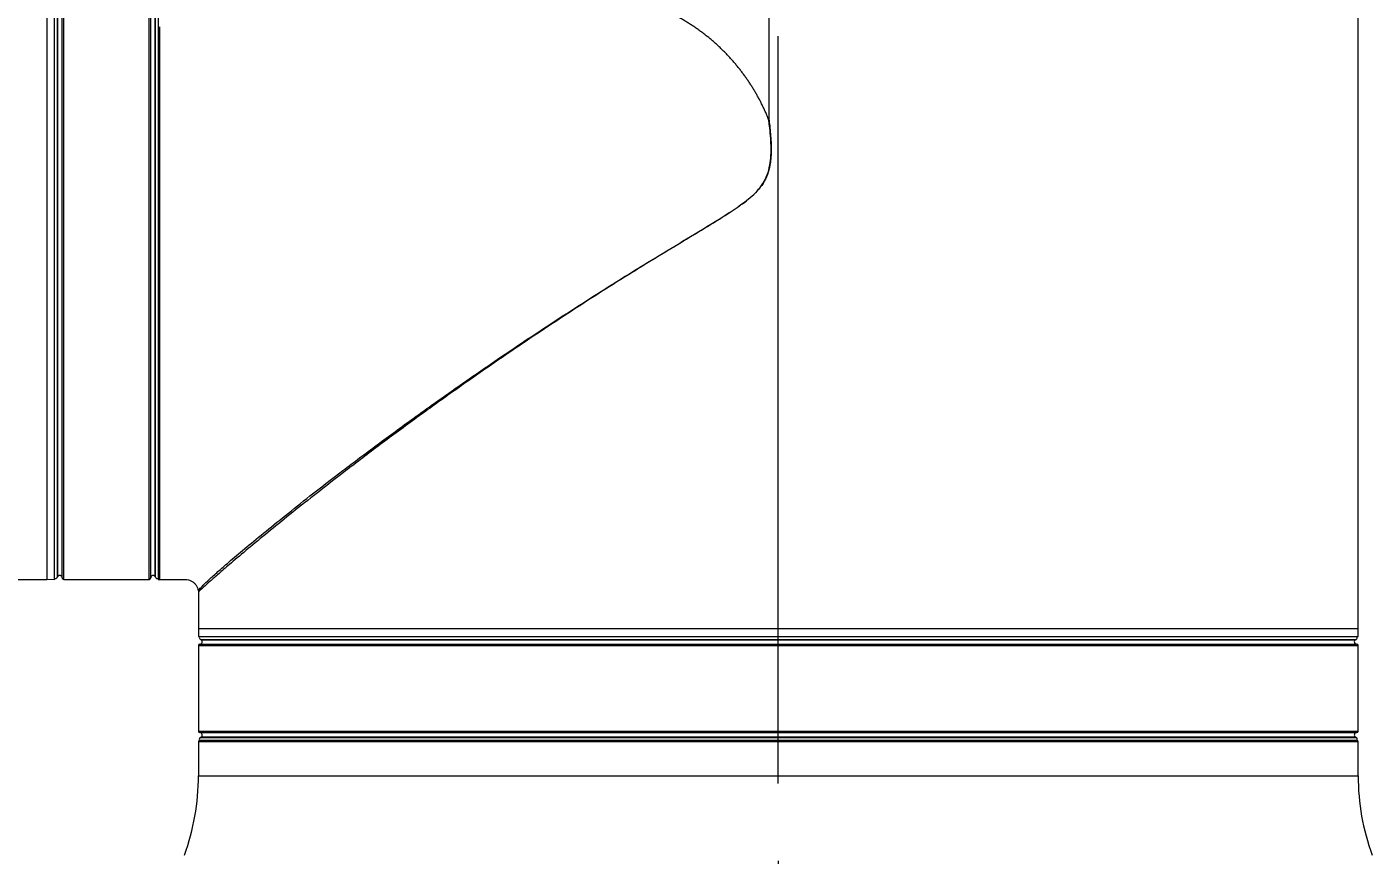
# Model space of a CAD drawing. Header units: millimetres. Extents: x 24 to 205, y 5 to 275.
# Drawn here: x 118.11 to 135.51, y 107.54 to 118.25 of the extents above; entities that cross this region are included whole.
import ezdxf

# ---------------------------------------------------------------- set-up
doc = ezdxf.new("R2010")
doc.units = ezdxf.units.MM
doc.linetypes.add('CENTERX2', pattern=[20.32, 12.7, -2.54, 2.54, -2.54])
doc.styles.add('SLDTEXTSTYLE0', font='TXT', dxfattribs={"width": 0.75})
doc.dimstyles.new('SLDDIMSTYLE0', dxfattribs={"dimtxt": 3.5, "dimasz": 3.302, "dimexe": 0, "dimexo": 0.0625, "dimgap": 0.875, "dimtad": 1, "dimdec": 0, "dimlfac": 10, "dimrnd": 1e-09, "dimzin": 12, "dimdsep": 46, "dimtxsty": 'SLDTEXTSTYLE0', "dimsah": 1, "dimcen": 0.09, "dimadec": 0, "dimazin": 3, "dimtfac": 1, "dimtdec": 0, "dimtmove": 0, "dimatfit": 0, "dimfxl": 1, "dimfrac": 2, "dimtolj": 1, "dimtzin": 12, "dimarcsym": 0})
doc.dimstyles.new('SLDDIMSTYLE4', dxfattribs={"dimtxt": 3.5, "dimasz": 3.302, "dimexe": 0, "dimexo": 0.0625, "dimgap": 0.875, "dimtad": 1, "dimlfac": 10, "dimrnd": 1e-09, "dimzin": 12, "dimdsep": 46, "dimtxsty": 'SLDTEXTSTYLE0', "dimsah": 1, "dimcen": 0.09, "dimadec": 0, "dimazin": 3, "dimtfac": 1, "dimtmove": 0, "dimatfit": 0, "dimfxl": 1, "dimfrac": 2, "dimtolj": 1, "dimtzin": 12, "dimarcsym": 0})

# ---------------------------------------------------------------- blocks, each defined once
blk = doc.blocks.new('_D_4')
at = {"color": 7, "linetype": 'Continuous', "lineweight": 0}
for p, q in [((94.255, 118.603), (94.255, 124.953)), ((118.833, 118.603), (93.255, 118.603)), ((94.255, 118.603), (94.255, 100.553)), ((117.333, 100.553), (93.255, 100.553)), ((94.255, 100.553), (94.255, 94.203))]:
    blk.add_line(p, q, dxfattribs=at)
for points in [[(94.255, 118.603), (94.763, 121.905), (93.747, 121.905)], [(94.255, 100.553), (93.747, 97.251), (94.763, 97.251)]]:
    blk.add_solid(points, dxfattribs=at)
at = {"color": 7, "linetype": 'Continuous', "lineweight": 0, "insert": (89.744, 106.527), "char_height": 3.5, "attachment_point": 1, "rotation": 90, "style": 'SLDTEXTSTYLE0'}
blk.add_mtext('181', dxfattribs=at)
blk = doc.blocks.new('_D_7')
at = {"color": 7, "linetype": 'Continuous', "lineweight": 0}
for p, q in [((110.233, 119.461), (110.233, 83.527)), ((127.833, 107.463), (127.833, 83.527)), ((110.233, 84.527), (103.883, 84.527)), ((110.233, 84.527), (127.833, 84.527)), ((127.833, 84.527), (134.183, 84.527))]:
    blk.add_line(p, q, dxfattribs=at)
for points in [[(110.233, 84.527), (106.931, 85.035), (106.931, 84.019)], [(127.833, 84.527), (131.135, 84.019), (131.135, 85.035)]]:
    blk.add_solid(points, dxfattribs=at)
at = {"color": 7, "linetype": 'Continuous', "lineweight": 0, "insert": (115.367, 89.039), "char_height": 3.5, "attachment_point": 1, "style": 'SLDTEXTSTYLE0'}
blk.add_mtext('176', dxfattribs=at)

msp = doc.modelspace()

# ---------------------------------------------------------------- linework, layer by layer
at = {"color": 7, "linetype": 'Continuous', "lineweight": 15}
for p, q in [((118.373, 126.1029), (118.373, 111.1029)), ((118.57, 111.1229), (118.57, 126.0829)), ((119.7161, 111.1229), (119.7161, 126.0829)), ((119.813, 126.1029), (119.813, 111.1029)), ((135.333, 110.4629), (135.333, 121.3172)), ((127.7105, 120.1486), (127.7105, 117.0572)), ((118.473, 111.1029), (118.473, 118.6029)), ((119.833, 114.7356), (119.833, 114.736)), ((119.833, 113.554), (119.833, 113.5552)), ((107.5187, 111.1029), (118.373, 111.1029)), ((118.373, 111.1037), (118.473, 111.1029)), ((118.509, 111.1292), (118.514, 111.1379)), ((118.59, 111.1029), (119.6961, 111.1029)), ((119.772, 111.1379), (119.777, 111.1292)), ((119.813, 111.1029), (119.8336, 111.1029)), ((120.333, 110.9403), (120.333, 110.4629)), ((120.3339, 110.4629), (120.333, 110.3629)), ((135.333, 110.4629), (120.333, 110.4629)), ((120.333, 110.3629), (121.66, 110.3629)), ((120.3594, 110.3269), (120.368, 110.3219)), ((121.66, 110.3629), (135.333, 110.3629)), ((135.298, 110.3219), (135.3067, 110.3269)), ((135.333, 110.3629), (135.3321, 110.4629)), ((120.333, 110.2459), (120.333, 109.1398)), ((120.353, 110.2659), (135.313, 110.2659)), ((135.333, 109.1398), (135.333, 110.2459)), ((120.353, 109.1198), (135.313, 109.1198)), ((120.333, 109.0029), (120.333, 108.5614)), ((120.353, 109.0229), (135.313, 109.0229)), ((120.368, 109.0638), (120.3594, 109.0588)), ((135.3067, 109.0588), (135.298, 109.0638)), ((135.333, 108.5614), (135.333, 109.0029))]:
    msp.add_line(p, q, dxfattribs=at)
at = {"color": 8, "linetype": 'Continuous', "lineweight": 15}
for p, q in [((118.509, 111.1292), (118.509, 126.0765)), ((118.514, 111.1379), (118.514, 126.0679)), ((118.59, 111.1029), (118.59, 126.1029)), ((119.6961, 111.1029), (119.6961, 126.1029)), ((119.772, 111.1379), (119.772, 126.0679)), ((119.777, 111.1292), (119.777, 126.0765)), ((120.3594, 110.3269), (135.3067, 110.3269)), ((120.368, 110.3219), (135.298, 110.3219)), ((120.333, 110.2459), (135.333, 110.2459)), ((120.333, 109.1398), (135.333, 109.1398)), ((135.333, 109.0029), (120.333, 109.0029)), ((120.3594, 109.0588), (135.3067, 109.0588)), ((120.368, 109.0638), (135.298, 109.0638)), ((120.333, 108.5614), (135.333, 108.5614))]:
    msp.add_line(p, q, dxfattribs=at)
at = {"color": 7, "linetype": 'CENTERX2', "lineweight": 0, "ltscale": 2}
msp.add_line((127.833, 108.4629), (127.833, 118.1287), dxfattribs=at)
at = {"color": 7, "linetype": 'Continuous', "lineweight": 15}
for centre, radius, start, end in [((118.483, 111.1442), 0.03, 250.52878, 330), ((118.54, 111.1229), 0.03, 0, 150), ((118.59, 111.1229), 0.02, 180, 270), ((119.6961, 111.1229), 0.02, 270, 0), ((119.7461, 111.1229), 0.03, 30, 180), ((119.803, 111.1442), 0.03, 210, 289.47122), ((120.3744, 110.3529), 0.03, 160.52878, 240), ((120.353, 110.2959), 0.03, 270, 60), ((135.313, 110.2959), 0.03, 120, 270), ((135.2917, 110.3529), 0.03, 300, 19.47122), ((120.353, 110.2459), 0.02, 90, 180), ((135.313, 110.2459), 0.02, 0, 90), ((120.353, 109.1398), 0.02, 180, 270), ((120.353, 109.0898), 0.03, 300, 90), ((135.313, 109.0898), 0.03, 90, 240), ((135.313, 109.1398), 0.02, 270, 0), ((120.353, 109.0029), 0.02, 109.06385, 180), ((120.3744, 109.0329), 0.03, 120, 201.70922), ((135.2917, 109.0329), 0.03, 338.29078, 60), ((135.313, 109.0029), 0.02, 0, 70.93615), ((117.333, 108.5614), 3, 340.01689, 0), ((138.333, 108.5614), 3, 180, 199.98311)]:
    msp.add_arc(centre, radius, start, end, dxfattribs=at)
for points, knots in [([(127.7086, 117.0529), (127.7024, 117.0679), (127.6901, 117.0981), (127.6705, 117.1429), (127.6501, 117.1875), (127.6288, 117.2319), (127.6067, 117.2759), (127.5838, 117.3196), (127.56, 117.363), (127.5353, 117.406), (127.5098, 117.4487), (127.4834, 117.491), (127.4562, 117.5329), (127.428, 117.5744), (127.399, 117.6154), (127.3691, 117.656), (127.3383, 117.6962), (127.3066, 117.7358), (127.2741, 117.775), (127.2407, 117.8136), (127.2065, 117.8517), (127.1714, 117.8893), (127.1354, 117.9262), (127.0986, 117.9626), (127.061, 117.9984), (127.0225, 118.0335), (126.9832, 118.068), (126.943, 118.1018), (126.902, 118.1349), (126.8602, 118.1673), (126.8176, 118.1989), (126.7742, 118.2298), (126.73, 118.26), (126.6849, 118.2893), (126.6391, 118.3178), (126.5925, 118.3455), (126.5451, 118.3723), (126.497, 118.3982), (126.4481, 118.4232), (126.3984, 118.4472), (126.348, 118.4703), (126.2968, 118.4924), (126.2449, 118.5136), (126.1923, 118.5336), (126.139, 118.5527), (126.085, 118.5706), (126.0303, 118.5875), (125.9934, 118.5977), (125.9749, 118.6029)], [0, 0, 0, 0, 0.0202659, 0.0405721, 0.0609197, 0.0813101, 0.1017445, 0.122224, 0.1427498, 0.1633235, 0.1839501, 0.2046323, 0.2253716, 0.2461694, 0.2670273, 0.2879467, 0.308929, 0.3299758, 0.3510884, 0.3722683, 0.3935171, 0.4148361, 0.4362269, 0.4576911, 0.47923, 0.5008455, 0.5225391, 0.5443125, 0.5661674, 0.5881058, 0.6101295, 0.6322405, 0.6544409, 0.6767329, 0.6991188, 0.7216011, 0.7441822, 0.7668649, 0.7896521, 0.8125467, 0.8355521, 0.8586715, 0.8819086, 0.9052672, 0.9287512, 0.952365, 0.976113, 1, 1, 1, 1]), ([(127.7086, 117.0529), (127.7087, 117.0526), (127.7088, 117.0524), (127.7089, 117.0522), (127.7089, 117.0521), (127.709, 117.052), (127.7091, 117.0518), (127.7091, 117.0517), (127.7092, 117.0517), (127.7092, 117.0516), (127.7093, 117.0515), (127.7094, 117.0514), (127.7094, 117.0513), (127.7095, 117.0513), (127.7095, 117.0513), (127.7095, 117.0512), (127.7096, 117.0512), (127.7096, 117.0512), (127.7097, 117.0512), (127.7097, 117.0512), (127.7097, 117.0512), (127.7098, 117.0512), (127.7098, 117.0512), (127.7098, 117.0512), (127.7098, 117.0512), (127.7099, 117.0512), (127.7099, 117.0513), (127.7099, 117.0513), (127.71, 117.0513), (127.71, 117.0514), (127.71, 117.0515), (127.7102, 117.0517), (127.7102, 117.052), (127.7103, 117.0523), (127.7105, 117.0535), (127.7105, 117.0546), (127.7105, 117.0558), (127.7105, 117.0562), (127.7105, 117.0567), (127.7105, 117.0572)], [0, 0, 0, 0, 0.000006667705, 0.000006667705, 0.000006667705, 0.000011242366, 0.000011242366, 0.000011242366, 0.000014394103, 0.000014394103, 0.000014394103, 0.000017508735, 0.000017508735, 0.000017508735, 0.000018841286, 0.000018841286, 0.000018841286, 0.000020201301, 0.000020201301, 0.000020201301, 0.000020980716, 0.000020980716, 0.000020980716, 0.0000217604, 0.0000217604, 0.0000217604, 0.000022851426, 0.000022851426, 0.000022851426, 0.000024897657, 0.000024897657, 0.000024897657, 0.000033879499, 0.000033879499, 0.000033879499, 0.000069343152, 0.000069343152, 0.000069343152, 0.000083183479, 0.000083183479, 0.000083183479, 0.000083183479]), ([(119.833, 111.1029), (119.8975, 111.103), (119.9929, 111.1032), (120.1168, 111.1023), (120.1923, 111.1044), (120.245, 111.082), (120.2779, 111.0584), (120.3036, 111.0283), (120.3241, 110.9944), (120.3264, 110.9686), (120.3275, 110.9559)], [0, 0, 0, 0, 0.3383347, 0.5002519, 0.6544661, 0.7266182, 0.7967166, 0.8655629, 0.9338178, 1, 1, 1, 1]), ([(120.3329, 110.9568), (120.3335, 110.9545), (120.335, 110.9491), (120.3341, 110.9435), (120.3337, 110.9402)], [0, 0, 0, 0, 0.4129892, 1, 1, 1, 1])]:
    msp.add_open_spline(points, degree=3, knots=knots, dxfattribs=at)
for points in [[(119.833, 117.4883), (119.833, 117.7403), (119.833, 117.9943), (119.833, 118.2488)], [(119.833, 116.7943), (119.833, 117.0233), (119.833, 117.255), (119.833, 117.4883)], [(119.833, 116.0628), (119.833, 116.3027), (119.833, 116.5469), (119.833, 116.7943)], [(119.833, 115.4089), (119.833, 115.6224), (119.833, 115.8407), (119.833, 116.0628)], [(119.833, 114.736), (119.833, 114.954), (119.833, 115.1787), (119.833, 115.4089)], [(119.833, 114.1465), (119.833, 114.3365), (119.833, 114.5332), (119.833, 114.7356)], [(119.833, 114.1421), (119.833, 114.1435), (119.833, 114.145), (119.833, 114.1465)], [(119.833, 113.5552), (119.833, 113.7425), (119.833, 113.9385), (119.833, 114.1421)], [(119.833, 113.0553), (119.833, 113.2136), (119.833, 113.3801), (119.833, 113.554)], [(119.833, 113.0517), (119.833, 113.0529), (119.833, 113.0541), (119.833, 113.0553)], [(119.833, 112.587), (119.833, 112.7326), (119.833, 112.8877), (119.833, 113.0517)], [(119.833, 112.5737), (119.833, 112.5781), (119.833, 112.5825), (119.833, 112.587)], [(119.833, 112.1772), (119.833, 112.2999), (119.833, 112.4322), (119.833, 112.5737)], [(119.833, 112.1738), (119.833, 112.1749), (119.833, 112.176), (119.833, 112.1772)], [(119.833, 111.8217), (119.833, 111.9281), (119.833, 112.0456), (119.833, 112.1738)], [(119.833, 111.8117), (119.833, 111.815), (119.833, 111.8184), (119.833, 111.8217)], [(119.833, 111.3304), (119.833, 111.4474), (119.833, 111.6088), (119.833, 111.8117)], [(119.833, 111.3295), (119.833, 111.3298), (119.833, 111.3301), (119.833, 111.3304)], [(119.833, 111.1945), (119.833, 111.2296), (119.833, 111.2747), (119.833, 111.3295)], [(119.833, 111.1029), (119.833, 111.1029), (119.833, 111.1335), (119.833, 111.1945)]]:
    msp.add_open_spline(points, degree=3, dxfattribs=at)
at = {"color": 8, "linetype": 'Continuous', "lineweight": 15}
for points, knots in [([(120.3317, 110.9565), (120.3317, 110.9565), (120.3311, 110.9556), (120.3433, 110.9731), (120.3902, 111.0234), (120.4692, 111.0992), (120.5798, 111.1994), (120.7304, 111.3307), (120.9255, 111.496), (121.1708, 111.6986), (121.4537, 111.9267), (121.7934, 112.1966), (122.1882, 112.5016), (122.6399, 112.8409), (123.1003, 113.1781), (123.5698, 113.5124), (124.0436, 113.8421), (124.5397, 114.1783), (125.0863, 114.5378), (125.6828, 114.9199), (126.2172, 115.2469), (126.6436, 115.5032), (126.9548, 115.6906), (127.2343, 115.8633), (127.4378, 116.0078), (127.5613, 116.1239), (127.6383, 116.2219), (127.6946, 116.3358), (127.7367, 116.4999), (127.7441, 116.7148), (127.7276, 116.9124), (127.7123, 117.0254), (127.7086, 117.0529)], [0, 0, 0, 0, 0.00065643, 0.03630481, 0.07179121, 0.10751892, 0.14396855, 0.18064971, 0.22424866, 0.26817788, 0.31304976, 0.35820883, 0.41294613, 0.46552801, 0.5184399, 0.5654423, 0.6126488, 0.66046496, 0.70848136, 0.76483154, 0.82150956, 0.84824607, 0.87478548, 0.9013669, 0.92025125, 0.92919398, 0.93831421, 0.94732895, 0.95671637, 0.97509681, 0.99395816, 1, 1, 1, 1]), ([(127.7105, 117.0572), (127.7144, 117.0284), (127.7275, 116.9292), (127.7422, 116.758), (127.7419, 116.5867), (127.7237, 116.4466), (127.6957, 116.3371), (127.6402, 116.2237), (127.5624, 116.1242), (127.4425, 116.0111), (127.2751, 115.8906), (126.9977, 115.7139), (126.6509, 115.505), (126.2417, 115.2573), (125.8422, 115.0114), (125.4486, 114.7621), (125.018, 114.4826), (124.5543, 114.1749), (124.0624, 113.8386), (123.5859, 113.5039), (123.1131, 113.1637), (122.6505, 112.8213), (122.1993, 112.479), (121.8076, 112.1736), (121.4725, 111.9066), (121.1911, 111.6783), (120.9409, 111.4705), (120.7422, 111.3023), (120.5905, 111.1716), (120.4783, 111.0735), (120.3955, 110.9997), (120.359, 110.9658), (120.3454, 110.9526), (120.3417, 110.949), (120.3389, 110.9462), (120.337, 110.9443), (120.3356, 110.9429), (120.3347, 110.9419), (120.3336, 110.9408), (120.3328, 110.94), (120.3331, 110.9403), (120.3331, 110.9403)], [0, 0, 0, 0, 0.006328, 0.0218245, 0.0374508, 0.0435695, 0.0526033, 0.0619664, 0.0708792, 0.0800203, 0.0978445, 0.115807, 0.1519475, 0.1866544, 0.2214379, 0.2564536, 0.291547, 0.3385114, 0.3856639, 0.4334099, 0.4813656, 0.5339109, 0.5867748, 0.6414873, 0.6851722, 0.7291119, 0.7739303, 0.8190954, 0.8546302, 0.8903794, 0.9268472, 0.9635822, 0.969208, 0.9743522, 0.9789447, 0.9829464, 0.9863548, 0.9891998, 0.9915351, 0.9992688, 1, 1, 1, 1])]:
    msp.add_open_spline(points, degree=3, knots=knots, dxfattribs=at)

# ---------------------------------------------------------------- dimensions: what is measured, and where the dimension line sits
at = {"color": 7, "linetype": 'Continuous', "lineweight": 0}
dim = msp.add_linear_dim(base=(94.2553609674, 100.5528581158), p1=(119.8330133791, 118.6028581158), p2=(118.3330133791, 100.5528581158), angle=90, dimstyle='SLDDIMSTYLE0', dxfattribs=at)
dim.commit()
dim.dimension.update_dxf_attribs({"geometry": '_D_4', "text_midpoint": (94.2553609674, 110.4065668921), "dimtype": 160})
dim = msp.add_linear_dim(base=(127.833, 84.5271), p1=(110.233, 120.461), p2=(127.833, 108.4629), dimstyle='SLDDIMSTYLE4', dxfattribs=at)
dim.commit()
dim.dimension.update_dxf_attribs({"geometry": '_D_7', "text_midpoint": (119.246, 84.5271), "dimtype": 160})

doc.saveas('drawing.dxf')
